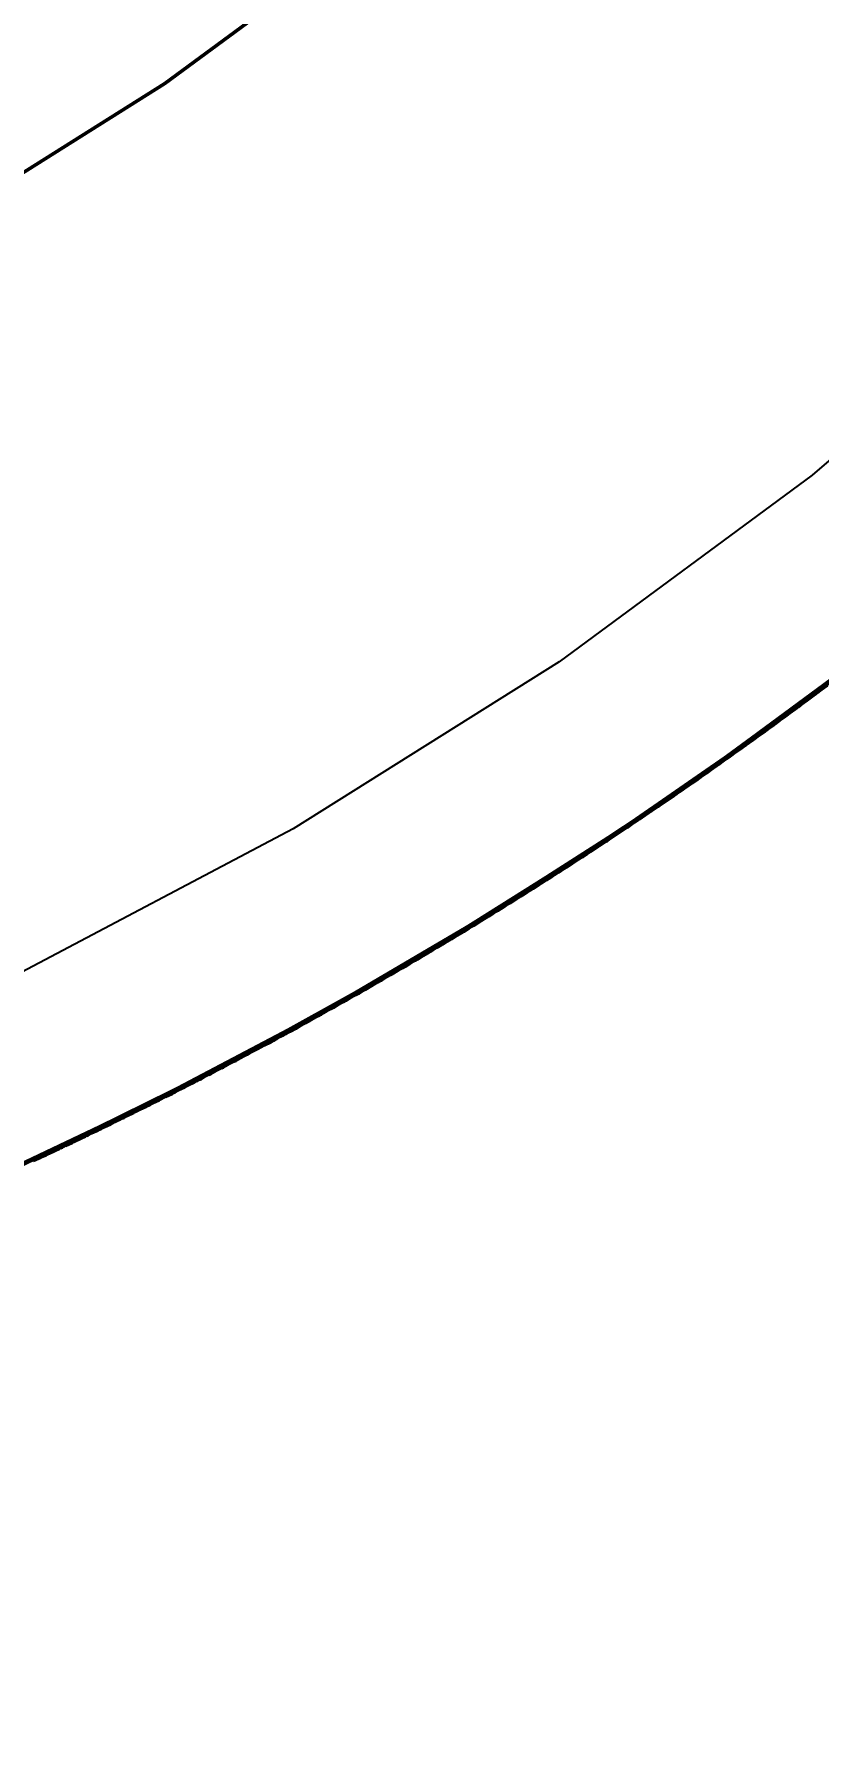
# Model space of a CAD drawing. Header units: millimetres. Extents: x 0 to 420, y 0 to 297.
# Drawn here: x 196.604 to 197.5, y 261.795 to 263.751 of the extents above; entities that cross this region are included whole.
import ezdxf

# ---------------------------------------------------------------- set-up
doc = ezdxf.new("R2010")
doc.units = ezdxf.units.MM
doc.linetypes.add('DASHED', pattern=[1.524, 1.27, -0.254])
for name, color, linetype, lineweight in [('DIM', 3, 'CONTINUOUS', 18), ('HIDDEN', 8, 'DASHED', 25), ('VISIBLE', 7, 'CONTINUOUS', 50)]:
    doc.layers.add(name, color=color, linetype=linetype, lineweight=lineweight)
doc.styles.add('CJK', font='NotoSansCJK-Regular.ttc')
doc.dimstyles.new('GB', dxfattribs={"dimtxt": 2.8, "dimasz": 2.2, "dimexe": 1.5, "dimexo": 1, "dimgap": 0.6, "dimtad": 1, "dimlfac": 100, "dimzin": 12, "dimdsep": 46, "dimtxsty": 'CJK', "dimcen": 2.5, "dimazin": 3, "dimtfac": 0.5, "dimtmove": 2, "dimatfit": 3})

msp = doc.modelspace()

# ---------------------------------------------------------------- linework, layer by layer
at = {"layer": 'HIDDEN'}
for points in [[(196.97397, 263.85683), (196.73287, 263.68121)], [(196.73287, 263.68121), (196.47935, 263.52405)], [(197.76483, 263.48134), (197.49275, 263.2472)], [(197.76483, 263.48134), (197.49275, 263.2472)], [(197.49275, 263.2472), (197.20394, 263.03405)], [(197.49275, 263.2472), (197.20394, 263.03405)], [(197.77733, 263.22407), (197.49699, 262.99788)], [(197.72088, 263.17561), (197.47275, 262.97969)], [(197.72558, 263.17957), (197.47768, 262.98335)], [(197.72327, 263.1777), (197.4817, 262.98658)], [(197.73425, 263.18691), (197.4868, 262.99013)], [(197.73894, 263.19089), (197.49173, 262.99381)], [(197.73578, 263.18829), (197.49481, 262.99635)], [(197.7279, 263.18186), (197.49808, 262.9991)], [(197.69402, 263.15313), (197.44451, 262.95896)], [(197.69874, 263.15706), (197.44947, 262.96258)], [(197.69812, 263.15663), (197.4553, 262.9671)], [(197.70747, 263.16435), (197.45864, 262.96931)], [(197.71217, 263.16829), (197.46359, 262.97294)], [(197.71059, 263.16705), (197.4685, 262.9768)], [(197.70279, 263.16077), (197.48468, 262.98965)], [(197.71521, 263.17116), (197.49148, 262.99445)], [(197.67173, 263.13475), (197.42111, 262.94203)], [(197.67576, 263.13807), (197.42534, 262.94508)], [(197.67275, 263.13567), (197.42877, 262.94779)], [(197.68052, 263.14198), (197.43033, 262.94868)], [(197.67581, 263.13818), (197.43043, 262.94892)], [(197.68526, 263.14589), (197.43532, 262.95229)], [(197.68928, 263.14921), (197.43953, 262.95535)], [(197.68535, 263.14604), (197.44206, 262.95742)], [(197.67742, 263.13975), (197.47128, 262.98019)], [(197.69002, 263.15015), (197.47807, 262.98499)], [(197.64863, 263.11591), (197.39687, 262.92468)], [(197.65341, 263.11978), (197.40187, 262.92824)], [(197.65047, 263.11748), (197.40532, 262.93095)], [(197.66221, 263.12696), (197.41111, 262.93485)], [(197.65515, 263.12153), (197.4155, 262.93823)], [(197.66698, 263.13085), (197.41612, 262.93843)], [(197.66322, 263.12786), (197.41708, 262.9393)], [(197.62135, 263.09394), (197.36825, 262.90448)], [(197.62614, 263.09778), (197.37327, 262.90801)], [(197.62495, 263.0969), (197.37859, 262.91199)], [(197.635, 263.1049), (197.38257, 262.91456)], [(197.63979, 263.10876), (197.38758, 262.9181)], [(197.63763, 263.1071), (197.39196, 262.92143)], [(197.6297, 263.10096), (197.40188, 262.92907)], [(197.64232, 263.11113), (197.40876, 262.9337)], [(197.61745, 263.09084), (197.3166, 262.8688)], [(197.3166, 262.8688), (197.61745, 263.09084)], [(197.31795, 262.86979), (197.61572, 263.08956)], [(197.59872, 263.07598), (197.34453, 262.88798)], [(197.60282, 263.07922), (197.34882, 262.89096)], [(197.59921, 263.07644), (197.35167, 262.89317)], [(197.60764, 263.08304), (197.35388, 262.89447)], [(197.61246, 263.08686), (197.35893, 262.89798)], [(197.61197, 263.08655), (197.36516, 262.90256)], [(197.60394, 263.08043), (197.3883, 262.91994)], [(197.61671, 263.09057), (197.39519, 262.92457)], [(197.57527, 263.05757), (197.31997, 262.8711)], [(197.58012, 263.06136), (197.32504, 262.87456)], [(197.57653, 263.05863), (197.32634, 262.87562)], [(197.58497, 263.06515), (197.33012, 262.87805)], [(197.58906, 263.06836), (197.3344, 262.881)], [(197.58625, 263.06624), (197.33823, 262.88387)], [(197.5939, 263.07217), (197.33948, 262.88449)], [(197.58953, 263.06881), (197.33981, 262.88488)], [(197.59105, 263.07025), (197.38146, 262.91534)], [(197.54758, 263.03612), (197.29098, 262.85144)], [(197.55245, 263.03986), (197.29607, 262.85487)], [(197.55065, 263.03857), (197.30086, 262.85834)], [(197.56144, 263.04682), (197.30548, 262.86124)], [(197.5663, 263.05059), (197.31056, 262.86469)], [(197.56354, 263.04853), (197.31438, 262.86752)], [(197.55549, 263.04253), (197.31775, 262.87011)], [(197.5683, 263.05247), (197.32472, 262.87458)], [(197.20394, 263.03405), (196.9, 262.84307)], [(197.20394, 263.03405), (196.9, 262.84307)], [(197.52463, 263.01858), (197.26696, 262.83539)], [(197.52878, 263.02175), (197.2713, 262.83828)], [(197.52456, 263.01861), (197.27357, 262.84002)], [(197.53368, 263.02548), (197.27642, 262.8417)], [(197.53856, 263.0292), (197.28153, 262.84511)], [(197.53749, 263.02846), (197.28723, 262.84915)], [(197.52937, 263.02251), (197.30397, 262.86128)], [(197.54229, 263.03238), (197.31097, 262.86577)], [(197.50083, 263.00062), (197.24208, 262.81897)], [(197.50575, 263.00432), (197.24722, 262.82234)], [(197.50149, 263.00119), (197.24793, 262.82297)], [(197.51067, 263.00802), (197.25236, 262.82573)], [(197.51483, 263.01116), (197.2567, 262.82859)], [(197.51138, 263.00863), (197.25996, 262.83098)], [(197.51472, 263.01116), (197.26153, 262.83195)], [(197.51974, 263.01487), (197.26184, 262.83199)], [(197.51624, 263.01254), (197.29707, 262.85686)], [(197.49232, 262.99437), (197.19575, 262.78912)], [(197.47275, 262.97969), (197.21272, 262.79985)], [(197.47768, 262.98335), (197.21788, 262.80319)], [(197.47526, 262.98163), (197.2221, 262.80616)], [(197.4868, 262.99013), (197.22741, 262.80938)], [(197.49173, 262.99381), (197.23256, 262.81274)], [(197.48838, 262.99139), (197.2358, 262.81508)], [(197.48016, 262.9855), (197.23923, 262.81762)], [(197.49321, 262.99523), (197.24626, 262.82194)], [(197.44451, 262.95896), (197.18323, 262.78095)], [(197.44947, 262.96258), (197.18841, 262.78425)], [(197.44882, 262.96219), (197.1945, 262.78837)], [(197.45864, 262.96931), (197.19799, 262.79038)], [(197.46359, 262.97294), (197.20316, 262.7937)], [(197.46192, 262.97179), (197.20831, 262.79723)], [(197.45373, 262.96601), (197.22527, 262.80904)], [(197.46679, 262.97561), (197.23236, 262.8134)], [(197.46451, 262.97542), (197.29015, 262.85242)], [(197.41612, 262.93843), (197.15359, 262.76226)], [(197.42111, 262.94203), (197.15881, 262.76553)], [(197.42534, 262.94508), (197.16322, 262.7683)], [(197.42216, 262.94286), (197.16683, 262.7708)], [(197.43033, 262.94868), (197.16843, 262.77158)], [(197.42539, 262.94519), (197.16855, 262.77181)], [(197.43532, 262.95229), (197.17363, 262.77487)], [(197.43953, 262.95535), (197.17803, 262.77765)], [(197.43541, 262.95243), (197.1807, 262.77957)], [(197.42708, 262.94665), (197.21127, 262.80044)], [(197.44034, 262.95624), (197.21834, 262.80478)], [(197.38758, 262.9181), (197.12384, 262.74377)], [(197.39687, 262.92468), (197.13352, 262.74974)], [(197.40187, 262.92824), (197.13874, 262.75298)], [(197.39881, 262.92614), (197.14237, 262.75548)], [(197.39025, 262.92029), (197.14599, 262.75801)], [(197.41111, 262.93485), (197.14838, 262.75899)], [(197.40376, 262.9299), (197.15297, 262.76209)], [(197.41215, 262.93567), (197.15465, 262.76308)], [(197.35893, 262.89798), (197.09397, 262.7255)], [(197.36825, 262.90448), (197.10368, 262.7314)], [(197.37327, 262.90801), (197.10892, 262.7346)], [(197.37202, 262.90721), (197.11446, 262.73823)], [(197.38257, 262.91456), (197.11861, 262.74055)], [(197.38531, 262.91657), (197.12842, 262.74681)], [(197.36341, 262.90141), (197.13183, 262.74974)], [(197.37701, 262.91095), (197.13882, 262.75383)], [(197.37467, 262.91077), (197.24331, 262.8224)], [(197.3344, 262.881), (197.06842, 262.7101)], [(197.33149, 262.87907), (197.07243, 262.71273)], [(197.33948, 262.88449), (197.0737, 262.71326)], [(197.33488, 262.8814), (197.07409, 262.71365)], [(197.34453, 262.88798), (197.07897, 262.71643)], [(197.34882, 262.89096), (197.08344, 262.71913)], [(197.34502, 262.8884), (197.08642, 262.72115)], [(197.35388, 262.89447), (197.08871, 262.72231)], [(197.35842, 262.8977), (197.10048, 262.72968)], [(197.33654, 262.88278), (197.11754, 262.74139)], [(197.35, 262.89208), (197.12468, 262.74556)], [(197.3166, 262.8688), (197, 262.66987)], [(197, 262.66987), (197.3166, 262.8688)], [(197.00124, 262.67065), (197.3132, 262.86667)], [(197.30548, 262.86124), (197.03831, 262.69221)], [(197.31056, 262.86469), (197.0436, 262.69533)], [(197.30766, 262.8628), (197.04758, 262.69791)], [(197.31997, 262.8711), (197.05339, 262.70113)], [(197.31266, 262.86643), (197.05835, 262.70431)], [(197.32504, 262.87456), (197.05867, 262.70427)], [(197.32131, 262.87209), (197.06001, 262.70523)], [(197.33012, 262.87805), (197.06395, 262.70742)], [(196.9, 262.84307), (196.58264, 262.67534)], [(196.9, 262.84307), (196.58264, 262.67534)], [(197.27642, 262.8417), (197.00807, 262.67454)], [(197.28153, 262.84511), (197.01339, 262.67762)], [(197.28041, 262.84443), (197.01933, 262.6813)], [(197.29098, 262.85144), (197.02321, 262.68334)], [(197.29607, 262.85487), (197.02851, 262.68644)], [(197.29419, 262.85368), (197.0335, 262.68961)], [(197.28546, 262.84804), (197.04404, 262.69636)], [(197.29927, 262.85734), (197.05109, 262.70028)], [(197.24722, 262.82234), (196.9777, 262.65707)], [(197.25236, 262.82573), (196.98304, 262.66012)], [(197.2567, 262.82859), (196.98756, 262.66271)], [(197.25312, 262.8263), (196.99097, 262.66489)], [(197.25659, 262.82859), (196.99261, 262.66577)], [(197.26184, 262.83199), (196.9929, 262.66577)], [(197.26696, 262.83539), (196.99822, 262.66884)], [(197.2713, 262.83828), (197.00274, 262.67146)], [(197.26687, 262.8354), (197.00512, 262.67305)], [(197.25823, 262.82991), (197.02957, 262.68833)], [(197.27191, 262.83899), (197.03677, 262.69233)], [(197.21788, 262.80319), (196.94721, 262.63981)], [(197.21536, 262.80163), (196.95161, 262.64251)], [(197.22741, 262.80938), (196.95711, 262.64539)], [(197.23256, 262.81274), (196.96246, 262.64841)], [(197.22904, 262.81052), (196.96585, 262.65055)], [(197.2205, 262.80519), (196.96942, 262.65286)], [(197.24208, 262.81897), (196.97236, 262.65402)], [(197.2341, 262.81405), (196.97672, 262.65673)], [(197.24279, 262.81951), (196.97842, 262.65763)], [(197.19092, 262.78593), (196.87671, 262.60104)], [(197.18323, 262.78095), (196.91122, 262.61981)], [(197.18841, 262.78425), (196.9166, 262.62277)], [(197.18772, 262.78389), (196.92293, 262.6265)], [(197.19799, 262.79038), (196.92655, 262.62829)], [(197.20316, 262.7937), (196.93192, 262.63127)], [(197.20141, 262.79264), (196.93728, 262.63447)], [(197.21272, 262.79985), (196.94185, 262.63681)], [(197.19284, 262.78738), (196.95495, 262.64518)], [(197.20652, 262.79615), (196.9623, 262.64908)], [(197.2042, 262.79609), (197.02242, 262.68436)], [(197.15359, 262.76226), (196.88046, 262.60302)], [(197.15881, 262.76553), (196.88587, 262.60596)], [(197.16322, 262.7683), (196.89046, 262.60845)], [(197.15987, 262.76627), (196.89423, 262.61072)], [(197.16843, 262.77158), (196.89586, 262.61139)], [(197.16329, 262.76842), (196.89598, 262.61161)], [(197.17363, 262.77487), (196.90126, 262.61434)], [(197.17803, 262.77765), (196.90583, 262.61684)], [(197.17374, 262.77501), (196.90861, 262.61859)], [(197.16505, 262.76975), (196.94042, 262.63747)], [(197.1789, 262.77851), (196.94772, 262.64134)], [(197.12384, 262.74377), (196.84961, 262.58645)], [(197.12145, 262.74237), (196.85437, 262.5892)], [(197.13352, 262.74974), (196.85964, 262.5918)], [(197.13874, 262.75298), (196.86505, 262.5947)], [(197.13556, 262.75108), (196.86885, 262.59697)], [(197.12662, 262.74578), (196.87263, 262.59928)], [(197.14838, 262.75899), (196.87506, 262.6001)], [(197.14075, 262.75453), (196.87983, 262.6029)], [(197.14943, 262.75973), (196.8816, 262.60379)], [(197.08871, 262.72231), (196.81318, 262.56725)], [(197.09397, 262.7255), (196.81864, 262.57011)], [(197.09345, 262.72525), (196.8254, 262.57387)], [(197.10368, 262.7314), (196.8287, 262.57538)], [(197.10892, 262.7346), (196.83413, 262.57824)], [(197.1076, 262.73387), (196.83987, 262.5815)], [(197.11861, 262.74055), (196.84418, 262.58357)], [(197.09867, 262.72865), (196.85794, 262.5919)], [(197.11281, 262.73728), (196.86521, 262.59555)], [(197.11053, 262.73729), (196.97373, 262.65733)], [(197.05867, 262.70427), (196.78206, 262.55115)], [(197.06395, 262.70742), (196.78753, 262.55396)], [(197.06842, 262.7101), (196.79216, 262.55635)], [(197.06542, 262.70837), (196.79633, 262.55872)], [(197.0737, 262.71326), (196.79763, 262.55917)], [(197.06889, 262.71045), (196.79808, 262.55956)], [(197.07897, 262.71643), (196.80309, 262.56201)], [(197.08344, 262.71913), (196.80772, 262.56441)], [(197.07945, 262.7168), (196.81084, 262.56625)], [(197.0707, 262.71176), (196.84315, 262.58446)], [(197.08466, 262.72016), (196.85056, 262.58819)], [(197.02321, 262.68334), (196.74535, 262.53251)], [(197.02851, 262.68644), (196.75084, 262.53527)], [(197.02655, 262.68537), (196.75601, 262.5381)], [(197.03831, 262.69221), (196.76099, 262.5404)], [(197.0436, 262.69533), (196.76646, 262.54318)], [(197.04056, 262.69361), (196.7706, 262.54551)], [(197.03184, 262.6887), (196.77425, 262.54765)], [(197.05339, 262.70113), (196.7766, 262.54835)], [(197.04578, 262.69692), (196.78176, 262.55121)], [(197.0548, 262.70204), (196.78346, 262.55202)], [(197, 262.66987), (196.66942, 262.49515)], [(196.66942, 262.49515), (197, 262.66987)], [(196.67284, 262.49696), (196.99989, 262.66981)], [(196.9929, 262.66577), (196.71399, 262.51689)], [(196.99822, 262.66884), (196.7195, 262.51962)], [(197.00274, 262.67146), (196.72418, 262.52194)], [(196.99811, 262.66885), (196.72666, 262.52338)], [(197.00807, 262.67454), (196.72969, 262.52468)], [(197.01339, 262.67762), (196.73519, 262.52742)], [(197.01221, 262.67701), (196.74136, 262.53072)], [(196.9892, 262.66394), (196.75198, 262.53706)], [(197.00337, 262.67211), (196.75944, 262.54061)], [(197.01749, 262.6803), (196.76694, 262.54417)], [(196.95711, 262.64539), (196.677, 262.49881)], [(196.96246, 262.64841), (196.68252, 262.50148)], [(196.95878, 262.6464), (196.68604, 262.5034)], [(196.97236, 262.65402), (196.69275, 262.50646)], [(196.96406, 262.64961), (196.69728, 262.50889)], [(196.9777, 262.65707), (196.69827, 262.50916)], [(196.97312, 262.65453), (196.69901, 262.50967)], [(196.98304, 262.66012), (196.7038, 262.51187)], [(196.98756, 262.66271), (196.70847, 262.51417)], [(196.98386, 262.66066), (196.71201, 262.51613)], [(196.98742, 262.66271), (196.71373, 262.51691)], [(196.92655, 262.62829), (196.64541, 262.48367)], [(196.93192, 262.63127), (196.65096, 262.48631)], [(196.9301, 262.63032), (196.65652, 262.48917)], [(196.94185, 262.63681), (196.66122, 262.4912)], [(196.94721, 262.63981), (196.66676, 262.49386)], [(196.94459, 262.63841), (196.67131, 262.49628)], [(196.92119, 262.6256), (196.6748, 262.49872)], [(196.93543, 262.63351), (196.68238, 262.50215)], [(196.94995, 262.64164), (196.68973, 262.50547)], [(196.93308, 262.63357), (196.74464, 262.53358)], [(196.88587, 262.60596), (196.6034, 262.46396)], [(196.89046, 262.60845), (196.60814, 262.46615)], [(196.88696, 262.60661), (196.61205, 262.46818)], [(196.89586, 262.61139), (196.61371, 262.46874)], [(196.89055, 262.60857), (196.61382, 262.46894)], [(196.90126, 262.61434), (196.61929, 262.47135)], [(196.90583, 262.61684), (196.624, 262.47356)], [(196.90139, 262.61448), (196.6269, 262.47513)], [(196.91122, 262.61981), (196.62957, 262.47617)], [(196.9166, 262.62277), (196.63513, 262.4788)], [(196.91586, 262.62244), (196.64167, 262.48211)], [(196.89236, 262.60977), (196.65982, 262.49195)], [(196.90677, 262.61765), (196.66731, 262.49533)], [(196.87501, 262.6001), (196.54639, 262.43796)], [(196.84961, 262.58645), (196.56598, 262.44678)], [(196.84712, 262.5852), (196.5709, 262.44923)], [(196.85964, 262.5918), (196.57633, 262.45149)], [(196.86505, 262.5947), (196.58191, 262.45404)], [(196.86176, 262.59301), (196.58585, 262.45607)], [(196.8525, 262.58828), (196.58977, 262.45813)], [(196.87506, 262.6001), (196.59224, 262.45879)], [(196.86717, 262.59613), (196.59717, 262.46128)], [(196.88046, 262.60302), (196.59782, 262.46137)], [(196.87612, 262.60074), (196.59903, 262.46207)], [(196.81318, 262.56725), (196.52841, 262.42992)], [(196.81864, 262.57011), (196.53403, 262.43242)], [(196.81811, 262.56989), (196.54103, 262.43575)], [(196.8287, 262.57538), (196.54441, 262.43705)], [(196.83413, 262.57824), (196.55001, 262.43957)], [(196.83276, 262.57759), (196.55594, 262.44245)], [(196.84418, 262.58357), (196.56038, 262.44425)], [(196.80899, 262.56536), (196.56703, 262.44845)], [(196.82354, 262.57296), (196.57461, 262.45168)], [(196.83815, 262.58066), (196.58212, 262.45488)], [(196.83593, 262.58084), (196.69431, 262.50967)], [(196.7766, 262.54835), (196.4907, 262.41337)], [(196.78206, 262.55115), (196.49634, 262.41581)], [(196.77807, 262.54917), (196.49781, 262.41661)], [(196.78753, 262.55396), (196.50197, 262.41828)], [(196.79216, 262.55635), (196.50675, 262.42037)], [(196.78907, 262.55483), (196.51106, 262.42248)], [(196.79763, 262.55917), (196.51238, 262.42284)], [(196.79262, 262.55666), (196.51288, 262.42321)], [(196.80309, 262.56201), (196.51801, 262.42533)], [(196.80772, 262.56441), (196.52278, 262.42743)], [(196.80356, 262.56232), (196.52603, 262.42908)], [(196.79457, 262.55788), (196.55938, 262.4452)], [(196.73519, 262.52742), (196.44806, 262.3951)], [(196.73398, 262.52688), (196.45442, 262.398)], [(196.74535, 262.53251), (196.45852, 262.39953)], [(196.75084, 262.53527), (196.46417, 262.40194)], [(196.74881, 262.53432), (196.46949, 262.40443)], [(196.76099, 262.5404), (196.47462, 262.40643)], [(196.76646, 262.54318), (196.48026, 262.40886)], [(196.73946, 262.52983), (196.4808, 262.40981)], [(196.7633, 262.54165), (196.48455, 262.41091)], [(196.75428, 262.53729), (196.48834, 262.41282)], [(196.76873, 262.54462), (196.49606, 262.41591)], [(196.69827, 262.50916), (196.41006, 262.3792)], [(196.69357, 262.50693), (196.41082, 262.37966)], [(196.7038, 262.51187), (196.41574, 262.38156)], [(196.70847, 262.51417), (196.42055, 262.38356)], [(196.70467, 262.51237), (196.42421, 262.38529)], [(196.70831, 262.51416), (196.42601, 262.38598)], [(196.71399, 262.51689), (196.42623, 262.38593)], [(196.7195, 262.51962), (196.43191, 262.3883)], [(196.72418, 262.52194), (196.43672, 262.39032)], [(196.71936, 262.51961), (196.4393, 262.39161)], [(196.72969, 262.52468), (196.44239, 262.39271)], [(196.71022, 262.51531), (196.46541, 262.40366)], [(196.72483, 262.52254), (196.47309, 262.40673)], [(196.66942, 262.49515), (196.32671, 262.34563)], [(196.32671, 262.34563), (196.66942, 262.49515)], [(196.32696, 262.34574), (196.66771, 262.4944)], [(196.66122, 262.4912), (196.37195, 262.36363)], [(196.66676, 262.49386), (196.37764, 262.36593)], [(196.66405, 262.49263), (196.38232, 262.36805)], [(196.677, 262.49881), (196.38817, 262.37022)], [(196.6546, 262.48832), (196.39372, 262.3732)], [(196.68252, 262.50148), (196.39386, 262.37254)], [(196.67869, 262.4997), (196.39749, 262.37424)], [(196.66959, 262.49551), (196.4013, 262.37607)], [(196.69275, 262.50646), (196.40438, 262.37686)], [(196.68418, 262.50257), (196.40906, 262.379)], [(196.65223, 262.48852), (196.45791, 262.40066)], [(196.61371, 262.46874), (196.32311, 262.34421)], [(196.61929, 262.47135), (196.32884, 262.34646)], [(196.624, 262.47356), (196.33368, 262.34837)], [(196.61945, 262.47149), (196.33668, 262.34976)], [(196.62957, 262.47617), (196.33941, 262.35063)], [(196.63513, 262.4788), (196.34513, 262.3529)], [(196.63435, 262.4785), (196.35186, 262.35579)], [(196.64541, 262.48367), (196.35569, 262.35711)], [(196.65096, 262.48631), (196.3614, 262.35939)], [(196.64907, 262.48547), (196.36713, 262.3619)], [(196.62503, 262.47432), (196.37823, 262.36735)], [(196.63986, 262.48131), (196.38596, 262.37027)], [(196.60814, 262.46615), (196.31739, 262.34198)], [(196.6045, 262.46453), (196.32142, 262.34376)], [(196.60826, 262.46628), (196.32321, 262.3444)], [(196.6101, 262.46735), (196.3706, 262.36446)]]:
    msp.add_lwpolyline(points, dxfattribs=at)
at = {"layer": 'VISIBLE'}
for points in [[(196.99396, 263.87267), (196.75328, 263.69504)], [(196.75328, 263.69504), (196.5, 263.53589)], [(197.58478, 263.06501), (197.32992, 262.87791)], [(197.50194, 263.00419), (197.42061, 262.94167)], [(197.50989, 263.00743), (197.46451, 262.97542)], [(197.49808, 262.9991), (197.4868, 262.99013)], [(197.49481, 262.99635), (197.48998, 262.99251)], [(197.49454, 262.9959), (197.49232, 262.99437)], [(197.49995, 262.99995), (197.49321, 262.99523)], [(197.49699, 262.99788), (197.49454, 262.9959)], [(197.50481, 263.00385), (197.49995, 262.99995)], [(197.47128, 262.98019), (197.43392, 262.95128)], [(197.47807, 262.98499), (197.44718, 262.96092)], [(197.48468, 262.98965), (197.46042, 262.97061)], [(197.4685, 262.9768), (197.46363, 262.97297)], [(197.47363, 262.98034), (197.46679, 262.97561)], [(197.49148, 262.99445), (197.47363, 262.98034)], [(197.47681, 262.98271), (197.47526, 262.98163)], [(197.4817, 262.98658), (197.47681, 262.98271)], [(197.4868, 262.99013), (197.48016, 262.9855)], [(197.48998, 262.99251), (197.48838, 262.99139)], [(197.44206, 262.95742), (197.43714, 262.9536)], [(197.44718, 262.96092), (197.44034, 262.95624)], [(197.4504, 262.96327), (197.44882, 262.96219)], [(197.4553, 262.9671), (197.4504, 262.96327)], [(197.46042, 262.97061), (197.45373, 262.96601)], [(197.46363, 262.97297), (197.46192, 262.97179)], [(197.42061, 262.94167), (197.37467, 262.91077)], [(197.4155, 262.93823), (197.41051, 262.93442)], [(197.41708, 262.9393), (197.41374, 262.93674)], [(197.42384, 262.94399), (197.42216, 262.94286)], [(197.42877, 262.94779), (197.42384, 262.94399)], [(197.42706, 262.94632), (197.42539, 262.94519)], [(197.43043, 262.94892), (197.42706, 262.94632)], [(197.43392, 262.95128), (197.42708, 262.94665)], [(197.43714, 262.9536), (197.43541, 262.95243)], [(197.3883, 262.91994), (197.35691, 262.89657)], [(197.39519, 262.92457), (197.37035, 262.90596)], [(197.40188, 262.92907), (197.38376, 262.9154)], [(197.38702, 262.9177), (197.38531, 262.91657)], [(197.39196, 262.92143), (197.38702, 262.9177)], [(197.39716, 262.92488), (197.39025, 262.92029)], [(197.40876, 262.9337), (197.39716, 262.92488)], [(197.40038, 262.92719), (197.39881, 262.92614)], [(197.40532, 262.93095), (197.40038, 262.92719)], [(197.41051, 262.93442), (197.40376, 262.9299)], [(197.41374, 262.93674), (197.41215, 262.93567)], [(197.38146, 262.91534), (197.34342, 262.88722)], [(197.36017, 262.89884), (197.35842, 262.8977)], [(197.36516, 262.90256), (197.36017, 262.89884)], [(197.37035, 262.90596), (197.36341, 262.90141)], [(197.3736, 262.90825), (197.37202, 262.90721)], [(197.37859, 262.91199), (197.3736, 262.90825)], [(197.38376, 262.9154), (197.37701, 262.91095)], [(197.33319, 262.88016), (197.33149, 262.87907)], [(197.33823, 262.88387), (197.33319, 262.88016)], [(197.33645, 262.88241), (197.33488, 262.8814)], [(197.33981, 262.88488), (197.33645, 262.88241)], [(197.34342, 262.88722), (197.33654, 262.88278)], [(197.34669, 262.88948), (197.34502, 262.8884)], [(197.35167, 262.89317), (197.34669, 262.88948)], [(197.35691, 262.89657), (197.35, 262.89208)], [(197.32992, 262.87791), (197.06374, 262.7073)], [(197.30397, 262.86128), (197.27887, 262.84333)], [(197.31097, 262.86577), (197.29249, 262.85246)], [(197.30608, 262.86165), (197.29927, 262.85734)], [(197.31775, 262.87011), (197.30608, 262.86165)], [(197.30938, 262.86388), (197.30766, 262.8628)], [(197.31438, 262.86752), (197.30938, 262.86388)], [(197.31965, 262.87088), (197.31266, 262.86643)], [(197.3132, 262.86667), (197.3166, 262.8688)], [(197.3166, 262.8688), (197.31795, 262.86979)], [(197.32472, 262.87458), (197.31965, 262.87088)], [(197.32292, 262.87312), (197.32131, 262.87209)], [(197.32634, 262.87562), (197.32292, 262.87312)], [(197.29015, 262.85242), (197.25154, 262.82519)], [(197.29707, 262.85686), (197.26522, 262.83423)], [(197.27357, 262.84002), (197.26853, 262.83644)], [(197.27887, 262.84333), (197.27191, 262.83899)], [(197.28218, 262.84553), (197.28041, 262.84443)], [(197.28723, 262.84915), (197.28218, 262.84553)], [(197.29249, 262.85246), (197.28546, 262.84804)], [(197.29579, 262.85469), (197.29419, 262.85368)], [(197.30086, 262.85834), (197.29579, 262.85469)], [(197.24331, 262.8224), (197.15829, 262.7652)], [(197.25154, 262.82519), (197.2042, 262.79609)], [(197.24626, 262.82194), (197.24114, 262.81835)], [(197.24446, 262.82053), (197.24279, 262.81951)], [(197.24793, 262.82297), (197.24446, 262.82053)], [(197.25485, 262.82737), (197.25312, 262.8263)], [(197.25996, 262.83098), (197.25485, 262.82737)], [(197.25816, 262.82956), (197.25659, 262.82859)], [(197.26153, 262.83195), (197.25816, 262.82956)], [(197.26522, 262.83423), (197.25823, 262.82991)], [(197.26853, 262.83644), (197.26687, 262.8354)], [(197.21127, 262.80044), (197.17218, 262.77395)], [(197.21834, 262.80478), (197.18602, 262.78273)], [(197.22527, 262.80904), (197.19984, 262.79157)], [(197.21364, 262.80044), (197.20652, 262.79615)], [(197.23236, 262.8134), (197.21364, 262.80044)], [(197.21697, 262.80261), (197.21536, 262.80163)], [(197.2221, 262.80616), (197.21697, 262.80261)], [(197.2274, 262.80938), (197.2205, 262.80519)], [(197.23923, 262.81762), (197.2274, 262.80938)], [(197.23073, 262.81155), (197.22904, 262.81052)], [(197.2358, 262.81508), (197.23073, 262.81155)], [(197.24114, 262.81835), (197.2341, 262.81405)], [(197.18602, 262.78273), (197.1789, 262.77851)], [(197.18938, 262.78487), (197.18772, 262.78389)], [(197.1945, 262.78837), (197.18938, 262.78487)], [(197.19236, 262.78678), (197.19092, 262.78593)], [(197.19575, 262.78912), (197.19236, 262.78678)], [(197.19984, 262.79157), (197.19284, 262.78738)], [(197.20319, 262.79371), (197.20141, 262.79264)], [(197.20831, 262.79723), (197.20319, 262.79371)], [(197.15829, 262.7652), (197.11053, 262.73729)], [(197.15297, 262.76209), (197.14774, 262.7586)], [(197.15465, 262.76308), (197.15112, 262.76071)], [(197.16165, 262.76731), (197.15987, 262.76627)], [(197.16683, 262.7708), (197.16165, 262.76731)], [(197.16501, 262.76943), (197.16329, 262.76842)], [(197.16855, 262.77181), (197.16501, 262.76943)], [(197.17218, 262.77395), (197.16505, 262.76975)], [(197.17553, 262.77607), (197.17374, 262.77501)], [(197.1807, 262.77957), (197.17553, 262.77607)], [(197.11754, 262.74139), (197.07781, 262.71574)], [(197.12468, 262.74556), (197.09186, 262.72422)], [(197.13183, 262.74974), (197.10587, 262.73274)], [(197.13882, 262.75383), (197.11985, 262.74131)], [(197.12324, 262.7434), (197.12145, 262.74237)], [(197.12842, 262.74681), (197.12324, 262.7434)], [(197.13382, 262.74993), (197.12662, 262.74578)], [(197.14599, 262.75801), (197.13382, 262.74993)], [(197.13718, 262.75202), (197.13556, 262.75108)], [(197.14237, 262.75548), (197.13718, 262.75202)], [(197.14774, 262.7586), (197.14075, 262.75453)], [(197.15112, 262.76071), (197.14943, 262.75973)], [(197.09186, 262.72422), (197.08466, 262.72016)], [(197.09526, 262.72627), (197.09345, 262.72525)], [(197.10048, 262.72968), (197.09526, 262.72627)], [(197.10587, 262.73274), (197.09867, 262.72865)], [(197.10926, 262.73482), (197.1076, 262.73387)], [(197.11446, 262.73823), (197.10926, 262.73482)], [(197.11985, 262.74131), (197.11281, 262.73728)], [(197.06374, 262.7073), (196.78731, 262.55385)], [(197.05835, 262.70431), (197.05305, 262.70093)], [(197.05646, 262.70296), (197.0548, 262.70204)], [(197.06001, 262.70523), (197.05646, 262.70296)], [(197.06714, 262.70933), (197.06542, 262.70837)], [(197.07243, 262.71273), (197.06714, 262.70933)], [(197.07055, 262.71138), (197.06889, 262.71045)], [(197.07409, 262.71365), (197.07055, 262.71138)], [(197.07781, 262.71574), (197.0707, 262.71176)], [(197.08122, 262.71779), (197.07945, 262.7168)], [(197.08642, 262.72115), (197.08122, 262.71779)], [(197.02242, 262.68436), (196.98219, 262.65963)], [(197.02957, 262.68833), (196.99641, 262.6678)], [(197.03677, 262.69233), (197.01062, 262.67602)], [(197.02479, 262.68427), (197.01749, 262.6803)], [(197.04404, 262.69636), (197.02479, 262.68427)], [(197.02821, 262.68628), (197.02655, 262.68537)], [(197.0335, 262.68961), (197.02821, 262.68628)], [(197.03893, 262.69258), (197.03184, 262.6887)], [(197.05109, 262.70028), (197.03893, 262.69258)], [(197.04236, 262.6946), (197.04056, 262.69361)], [(197.04758, 262.69791), (197.04236, 262.6946)], [(197.05305, 262.70093), (197.04578, 262.69692)], [(196.99097, 262.66489), (196.98563, 262.6616)], [(196.98907, 262.66358), (196.98742, 262.66271)], [(196.99261, 262.66577), (196.98907, 262.66358)], [(196.99641, 262.6678), (196.9892, 262.66394)], [(196.99986, 262.66979), (196.99811, 262.66885)], [(197.00512, 262.67305), (196.99986, 262.66979)], [(196.99989, 262.66981), (197, 262.66987)], [(197, 262.66987), (197.00124, 262.67065)], [(197.01062, 262.67602), (197.00337, 262.67211)], [(197.01405, 262.678), (197.01221, 262.67701)], [(197.01933, 262.6813), (197.01405, 262.678)], [(196.97373, 262.65733), (196.88533, 262.60566)], [(196.95495, 262.64518), (196.92848, 262.62935)], [(196.98219, 262.65963), (196.93308, 262.63357)], [(196.9623, 262.64908), (196.9428, 262.63734)], [(196.9571, 262.64538), (196.94995, 262.64164)], [(196.96942, 262.65286), (196.9571, 262.64538)], [(196.96056, 262.64734), (196.95878, 262.6464)], [(196.96585, 262.65055), (196.96056, 262.64734)], [(196.97138, 262.65347), (196.96406, 262.64961)], [(196.97672, 262.65673), (196.97138, 262.65347)], [(196.97483, 262.65543), (196.97312, 262.65453)], [(196.97842, 262.65763), (196.97483, 262.65543)], [(196.98563, 262.6616), (196.98386, 262.66066)], [(196.94042, 262.63747), (196.89975, 262.61352)], [(196.94772, 262.64134), (196.91412, 262.62141)], [(196.92293, 262.6265), (196.9176, 262.62333)], [(196.92848, 262.62935), (196.92119, 262.6256)], [(196.93195, 262.63128), (196.9301, 262.63032)], [(196.93728, 262.63447), (196.93195, 262.63128)], [(196.9428, 262.63734), (196.93543, 262.63351)], [(196.94626, 262.63928), (196.94459, 262.63841)], [(196.95161, 262.64251), (196.94626, 262.63928)], [(196.88533, 262.60566), (196.83593, 262.58084)], [(196.88883, 262.60756), (196.88696, 262.60661)], [(196.89423, 262.61072), (196.88883, 262.60756)], [(196.89231, 262.60945), (196.89055, 262.60857)], [(196.89598, 262.61161), (196.89231, 262.60945)], [(196.89975, 262.61352), (196.89236, 262.60977)], [(196.90323, 262.61542), (196.90139, 262.61448)], [(196.90861, 262.61859), (196.90323, 262.61542)], [(196.91412, 262.62141), (196.90677, 262.61765)], [(196.9176, 262.62333), (196.91586, 262.62244)], [(196.85056, 262.58819), (196.81645, 262.56896)], [(196.85794, 262.5919), (196.83097, 262.57658)], [(196.86521, 262.59555), (196.84547, 262.58425)], [(196.84898, 262.58612), (196.84712, 262.5852)], [(196.85437, 262.5892), (196.84898, 262.58612)], [(196.85995, 262.59197), (196.8525, 262.58828)], [(196.87263, 262.59928), (196.85995, 262.59197)], [(196.86344, 262.59385), (196.86176, 262.59301)], [(196.86885, 262.59697), (196.86344, 262.59385)], [(196.87439, 262.59974), (196.86717, 262.59613)], [(196.87983, 262.6029), (196.87439, 262.59974)], [(196.87564, 262.60041), (196.87501, 262.6001)], [(196.87671, 262.60104), (196.87564, 262.60041)], [(196.87789, 262.60163), (196.87612, 262.60074)], [(196.8816, 262.60379), (196.87789, 262.60163)], [(196.84315, 262.58446), (196.80189, 262.56138)], [(196.81084, 262.56625), (196.80542, 262.56321)], [(196.81645, 262.56896), (196.80899, 262.56536)], [(196.81997, 262.5708), (196.81811, 262.56989)], [(196.8254, 262.57387), (196.81997, 262.5708)], [(196.83097, 262.57658), (196.82354, 262.57296)], [(196.83449, 262.57844), (196.83276, 262.57759)], [(196.83987, 262.5815), (196.83449, 262.57844)], [(196.84547, 262.58425), (196.83815, 262.58066)], [(196.78731, 262.55385), (196.50174, 262.41818)], [(196.77425, 262.54765), (196.76162, 262.54073)], [(196.77625, 262.54817), (196.76873, 262.54462)], [(196.78176, 262.55121), (196.77625, 262.54817)], [(196.77977, 262.54998), (196.77807, 262.54917)], [(196.78346, 262.55202), (196.77977, 262.54998)], [(196.79084, 262.55567), (196.78907, 262.55483)], [(196.79633, 262.55872), (196.79084, 262.55567)], [(196.79437, 262.55749), (196.79262, 262.55666)], [(196.79808, 262.55956), (196.79437, 262.55749)], [(196.80189, 262.56138), (196.79457, 262.55788)], [(196.80542, 262.56321), (196.80356, 262.56232)], [(196.74464, 262.53358), (196.70291, 262.51143)], [(196.75198, 262.53706), (196.71762, 262.51869)], [(196.75944, 262.54061), (196.73232, 262.52599)], [(196.73588, 262.52776), (196.73398, 262.52688)], [(196.74136, 262.53072), (196.73588, 262.52776)], [(196.74698, 262.53333), (196.73946, 262.52983)], [(196.76694, 262.54417), (196.74698, 262.53333)], [(196.75053, 262.53512), (196.74881, 262.53432)], [(196.75601, 262.5381), (196.75053, 262.53512)], [(196.76162, 262.54073), (196.75428, 262.53729)], [(196.76517, 262.54253), (196.7633, 262.54165)], [(196.7706, 262.54551), (196.76517, 262.54253)], [(196.69431, 262.50967), (196.60284, 262.4637)], [(196.70291, 262.51143), (196.65223, 262.48852)], [(196.69728, 262.50889), (196.69174, 262.50596)], [(196.6953, 262.50771), (196.69357, 262.50693)], [(196.69901, 262.50967), (196.6953, 262.50771)], [(196.70647, 262.51318), (196.70467, 262.51237)], [(196.71201, 262.51613), (196.70647, 262.51318)], [(196.71003, 262.51494), (196.70831, 262.51416)], [(196.71373, 262.51691), (196.71003, 262.51494)], [(196.71762, 262.51869), (196.71022, 262.51531)], [(196.72119, 262.52045), (196.71936, 262.51961)], [(196.72666, 262.52338), (196.72119, 262.52045)], [(196.73232, 262.52599), (196.72483, 262.52254)], [(196.65982, 262.49195), (196.61772, 262.47062)], [(196.66731, 262.49533), (196.63256, 262.47759)], [(196.6748, 262.49872), (196.6474, 262.48461)], [(196.65652, 262.48917), (196.65099, 262.48631)], [(196.6622, 262.49167), (196.6546, 262.48832)], [(196.68238, 262.50215), (196.6622, 262.49167)], [(196.66578, 262.4934), (196.66405, 262.49263)], [(196.67131, 262.49628), (196.66578, 262.4934)], [(196.66771, 262.4944), (196.66942, 262.49515)], [(196.66942, 262.49515), (196.67284, 262.49696)], [(196.67697, 262.4988), (196.66959, 262.49551)], [(196.68973, 262.50547), (196.67697, 262.4988)], [(196.68056, 262.50053), (196.67869, 262.4997)], [(196.68604, 262.5034), (196.68056, 262.50053)], [(196.69174, 262.50596), (196.68418, 262.50257)], [(196.61205, 262.46818), (196.60644, 262.46536)], [(196.61382, 262.46894), (196.61004, 262.46703)], [(196.61772, 262.47062), (196.6101, 262.46735)], [(196.62131, 262.4723), (196.61945, 262.47149)], [(196.6269, 262.47513), (196.62131, 262.4723)], [(196.63256, 262.47759), (196.62503, 262.47432)], [(196.63616, 262.47929), (196.63435, 262.4785)], [(196.64167, 262.48211), (196.63616, 262.47929)], [(196.6474, 262.48461), (196.63986, 262.48131)], [(196.65099, 262.48631), (196.64907, 262.48547)], [(196.60644, 262.46536), (196.6045, 262.46453)], [(196.61004, 262.46703), (196.60826, 262.46628)]]:
    msp.add_lwpolyline(points, dxfattribs=at)

# ---------------------------------------------------------------- dimensions: what is measured, and where the dimension line sits
at = {"layer": 'DIM'}
msp.add_linear_dim(base=(189.5, 254.99999), p1=(189.5, 261.99999), p2=(199.5, 261.99999), text='10', dimstyle='GB', dxfattribs=at).render()

doc.saveas('drawing.dxf')
